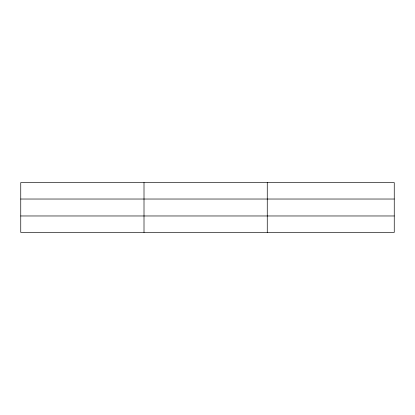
<?xml version="1.0" encoding="UTF-8"?>
<svg xmlns="http://www.w3.org/2000/svg" width="415" height="415" viewBox="0 0 415 415"><rect width="100%" height="100%" fill="white"/><g stroke="black" fill="none" stroke-linecap="round" stroke-linejoin="round"><path stroke-width="0.62" d="M144.005 232.416L144.005 182.584M267.26 232.416L267.26 182.584M394.25 199.029L394.25 182.584L20.75 182.584L20.75 232.416L394.25 232.416L394.25 199.029L20.75 199.029M20.75 215.971L394.25 215.971"/></g></svg>
